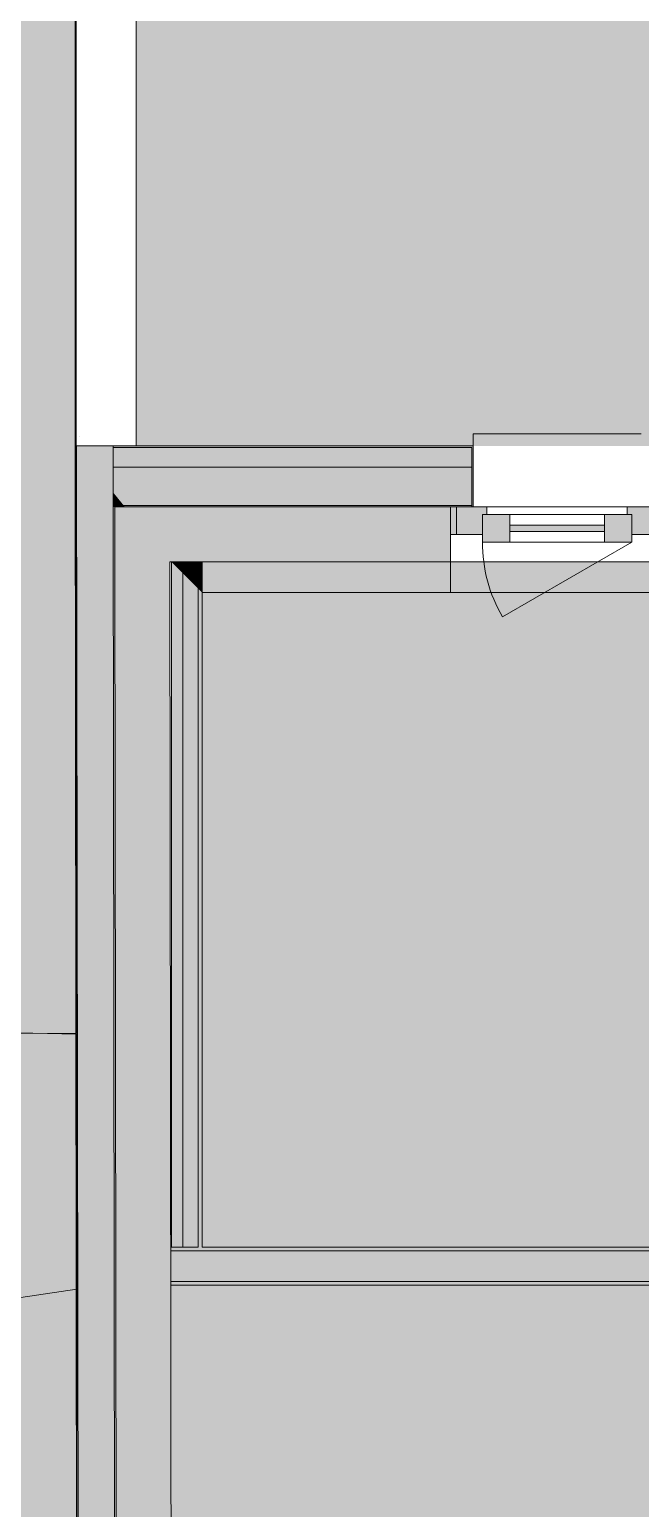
# Model space of a CAD drawing. Header units: metres. Extents: x -3.9 to 83, y -38 to 6.2.
# Drawn here: x 31.723 to 33.725, y -27.327 to -22.481 of the extents above; entities that cross this region are included whole.
import ezdxf

# ---------------------------------------------------------------- set-up
doc = ezdxf.new("R2010")
doc.units = ezdxf.units.M
doc.header["$MEASUREMENT"] = 0
doc.set_wipeout_variables(frame=1)
doc.linetypes.add('UNSICHTBAR', pattern=[0.4, 0, -0.4])
doc.linetypes.add('Wipeout_Contour', pattern=[1, 0, -1])
for name, color, linetype in [('0._Erdgeschoß PP Icon_1_0', 7, 'Continuous'), ('0._Erdgeschoß PP Icon_1_110 Wand Aussen', 7, 'Continuous'), ('0._Erdgeschoß PP Icon_1_130 Wand Innen', 7, 'Continuous'), ('0._Erdgeschoß PP Icon_1_135 Wand Vorsatzschale', 7, 'Continuous'), ('0._Erdgeschoß PP Icon_1_165 Fassadengestaltung 1 Rankgerüst', 7, 'Continuous'), ('0._Erdgeschoß PP Icon_1_725 Nachbarbebauung', 7, 'Continuous'), ('0._Erdgeschoß PP Icon_1_810 Raum', 7, 'Continuous'), ('0._Erdgeschoß PP Icon_1_Neubau_840 Baulinien', 7, 'Continuous')]:
    doc.layers.add(name, color=color, linetype=linetype)

msp = doc.modelspace()

# ---------------------------------------------------------------- wipeouts: each hides what was drawn before it
at = {"color": 254, "linetype": 'Wipeout_Contour', "lineweight": 0, "ltscale": 193.488375}
msp.add_wipeout([(28.2051, 3.5109), (28.2051, -37.8391), (52.5858, -37.8391), (52.5858, 3.5109)], dxfattribs=at).dxf.layer = '0._Erdgeschoß PP Icon_1_0'

# ---------------------------------------------------------------- next in the draw order: hatches: boundary and pattern name
at = {"layer": '0._Erdgeschoß PP Icon_1_110 Wand Aussen', "linetype": 'Continuous', "lineweight": 0, "true_color": 0x000000}
for points in [[(33.1723, -23.8454), (33.1723, -24.0454), (33.1773, -24.0454), (33.1773, -23.8454)], [(31.9976, -23.9154), (31.9297, -23.9154), (31.9977, -23.9986)], [(31.9976, -23.9154), (31.9977, -23.9986), (32.0318, -24.0404), (33.1723, -24.0404), (33.1723, -23.9154)], [(32.0027, -24.0404), (32.0027, -24.0047), (31.9977, -23.9986), (31.9977, -24.0404)], [(32.0318, -24.0404), (32.0027, -24.0047), (32.0027, -24.0404)], [(32.0027, -24.0454), (32.0027, -24.0404), (31.9977, -24.0404), (31.9977, -24.0454)], [(31.9977, -24.0454), (32.0101, -33.9302), (32.0151, -33.9302), (32.0027, -24.0454)], [(32.0359, -24.0454), (32.0318, -24.0404), (32.0027, -24.0404), (32.0027, -24.0454)], [(32.0027, -24.0454), (32.003, -24.2254), (32.183, -24.2254), (32.0359, -24.0454)], [(32.0318, -24.0404), (32.0359, -24.0454), (33.1723, -24.0454), (33.1723, -24.0404)], [(32.1827, -24.0454), (32.0359, -24.0454), (32.183, -24.2254)], [(32.1827, -24.0454), (32.183, -24.2254), (33.1023, -24.2254), (33.1023, -24.1354), (33.1023, -24.0454)], [(33.1223, -24.0454), (33.1023, -24.0454), (33.1023, -24.1354), (33.1223, -24.1354)], [(32.003, -24.2254), (32.0151, -33.9302), (32.1951, -33.93), (32.183, -24.2254)]]:
    msp.add_hatch(color=18, dxfattribs=at).paths.add_polyline_path(points)
at = {"layer": '0._Erdgeschoß PP Icon_1_110 Wand Aussen', "linetype": 'Continuous', "lineweight": 0, "true_color": 0xffffff}
for points in [[(33.1223, -24.0454), (33.1223, -24.1354), (33.2073, -24.1354), (33.2073, -24.0704), (33.2223, -24.0704), (33.2223, -24.0454)], [(33.2973, -24.0704), (33.2073, -24.0704), (33.2073, -24.1604), (33.2973, -24.1604)], [(33.6973, -24.0704), (33.6073, -24.0704), (33.6073, -24.1604), (33.6973, -24.1604)], [(33.7823, -24.1354), (33.7823, -24.0454), (33.6823, -24.0454), (33.6823, -24.0704), (33.6973, -24.0704), (33.6973, -24.1354)], [(33.6073, -24.1254), (33.6073, -24.1054), (33.2973, -24.1054), (33.2973, -24.1254)]]:
    msp.add_hatch(color=7, dxfattribs=at).paths.add_polyline_path(points)
at = {"layer": '0._Erdgeschoß PP Icon_1_130 Wand Innen', "linetype": 'Continuous', "lineweight": 0, "true_color": 0x000000}
for points in [[(35.2134, -26.4704), (32.1858, -26.4704), (32.1858, -26.4829), (35.2134, -26.4829)], [(32.1859, -26.5829), (35.2134, -26.5829), (35.2134, -26.4829), (32.1858, -26.4829)], [(32.1859, -26.5954), (35.2134, -26.5954), (35.2134, -26.5829), (32.1859, -26.5829)]]:
    msp.add_hatch(color=18, dxfattribs=at).paths.add_polyline_path(points)
at = {"layer": '0._Erdgeschoß PP Icon_1_135 Wand Vorsatzschale', "linetype": 'Continuous', "lineweight": 0, "true_color": 0x000000}
for points in [[(32.1884, -24.2254), (32.2259, -24.2629), (32.2259, -24.2254)], [(32.1884, -24.2254), (32.1884, -26.4704), (32.2259, -26.4704), (32.2259, -24.2629)], [(32.2759, -24.2254), (32.2259, -24.2254), (32.2259, -24.2629), (32.2759, -24.2629)], [(32.2884, -24.2254), (32.2759, -24.2254), (32.2759, -24.2629), (32.2884, -24.2629)], [(32.2884, -24.2629), (34.7334, -24.2629), (34.7334, -24.2254), (32.2884, -24.2254)], [(32.2259, -24.2629), (32.2759, -24.3129), (32.2759, -24.2629)], [(32.2759, -26.4704), (32.2759, -24.3129), (32.2259, -24.2629), (32.2259, -26.4704)], [(32.2884, -24.2629), (32.2759, -24.2629), (32.2759, -24.3129), (32.2884, -24.3129)], [(32.2884, -24.3129), (34.7334, -24.3129), (34.7334, -24.2629), (32.2884, -24.2629)], [(32.2759, -24.3129), (32.2884, -24.3254), (32.2884, -24.3129)], [(32.2884, -26.4704), (32.2884, -24.3254), (32.2759, -24.3129), (32.2759, -26.4704)], [(32.2884, -24.3254), (34.7334, -24.3254), (34.7334, -24.3129), (32.2884, -24.3129)]]:
    msp.add_hatch(color=18, dxfattribs=at).paths.add_polyline_path(points)
at = {"layer": '0._Erdgeschoß PP Icon_1_725 Nachbarbebauung', "linetype": 'Continuous', "lineweight": 0, "true_color": 0x1f1f1f}
for points in [[(31.8774, -25.7727), (28.2051, -25.6886), (28.2051, -27.155), (31.8779, -26.6084)], [(28.2051, -27.155), (28.2051, -37.1282), (28.7372, -37.0486), (30.5861, -36.7715), (31.8848, -36.5773), (31.8779, -26.6084)]]:
    msp.add_hatch(color=250, dxfattribs=at).paths.add_polyline_path(points)
at = {"layer": '0._Erdgeschoß PP Icon_1_810 Raum', "linetype": 'Continuous', "lineweight": 13, "true_color": 0xd9d8c9}
msp.add_hatch(color=254, dxfattribs=at).paths.add_polyline_path([(32.0728, -22.0904), (32.0725, -23.8454), (37.2034, -23.8454), (37.2034, -22.0904), (35.7734, -22.0904), (34.3734, -22.0904)])
at = {"layer": '0._Erdgeschoß PP Icon_1_810 Raum', "linetype": 'Continuous', "lineweight": 13, "true_color": 0xe8e2dc}
for points in [[(32.2884, -24.3254), (32.2884, -26.4704), (35.2134, -26.4704), (35.2134, -25.3454), (34.7334, -25.3454), (34.7334, -24.3254)], [(35.2134, -26.5954), (32.1859, -26.5954), (32.1948, -33.7504), (35.6734, -33.7504), (35.6734, -28.6004), (35.2134, -28.6004), (35.2134, -27.2454)]]:
    msp.add_hatch(color=254, dxfattribs=at).paths.add_polyline_path(points)

# ---------------------------------------------------------------- next in the draw order: linework, layer by layer
at = {"layer": '0._Erdgeschoß PP Icon_1_110 Wand Aussen', "color": 7, "linetype": 'Continuous', "lineweight": 13, "ltscale": 1000}
for p, q in [((33.7273, -23.8054), (33.1773, -23.8054)), ((33.1773, -23.8054), (33.1773, -23.8454)), ((33.1723, -23.8454), (33.1773, -23.8454)), ((33.1723, -23.8504), (33.1723, -24.0454)), ((33.1773, -23.8454), (33.1773, -23.8504)), ((33.1773, -23.8454), (33.1773, -23.8504)), ((33.1773, -23.8504), (33.1773, -23.9154)), ((33.1773, -23.8504), (33.1773, -23.9154)), ((31.9977, -23.9986), (31.9976, -23.9154)), ((31.9977, -23.9986), (31.9976, -23.9154)), ((33.1773, -23.9154), (33.1773, -24.0404)), ((33.1773, -23.9154), (33.1773, -24.0404)), ((31.9977, -23.9986), (31.9977, -24.0404)), ((31.9977, -23.9986), (31.9977, -24.0404)), ((32.0027, -24.0404), (31.9977, -24.0404)), ((31.9977, -24.0404), (31.9977, -24.0454)), ((31.9977, -24.0404), (31.9977, -24.0454)), ((31.9977, -24.0454), (32.0101, -33.9302)), ((32.0318, -24.0404), (32.0027, -24.0404)), ((33.1723, -24.0404), (32.0318, -24.0404)), ((33.1723, -24.0454), (33.1023, -24.0454)), ((33.1723, -24.0454), (33.1023, -24.0454)), ((33.1723, -24.0454), (33.1023, -24.0454)), ((33.1223, -24.0454), (33.2223, -24.0454)), ((33.1223, -24.1354), (33.1223, -24.0454)), ((33.1723, -24.0454), (33.1773, -24.0454)), ((33.1723, -24.0454), (33.1773, -24.0454)), ((33.1723, -24.0454), (33.1773, -24.0454)), ((33.1773, -24.0404), (33.1773, -24.0454)), ((33.1773, -24.0404), (33.1773, -24.0454)), ((33.2223, -24.0704), (33.2073, -24.0704)), ((33.2073, -24.0704), (33.2073, -24.1354)), ((33.2073, -24.1604), (33.2073, -24.0704)), ((33.2073, -24.0704), (33.2973, -24.0704)), ((33.2223, -24.0454), (33.6823, -24.0454)), ((33.2223, -24.0454), (33.2223, -24.0704)), ((33.2973, -24.0704), (33.6073, -24.0704)), ((33.2973, -24.0704), (33.2973, -24.1604)), ((33.6073, -24.1604), (33.6073, -24.0704)), ((33.6073, -24.0704), (33.6973, -24.0704)), ((33.6823, -24.0704), (33.6823, -24.0454)), ((33.6823, -24.0454), (33.7823, -24.0454)), ((33.6973, -24.0704), (33.6823, -24.0704)), ((33.6973, -24.1354), (33.6973, -24.0704)), ((33.6973, -24.0704), (33.6973, -24.1604)), ((33.2973, -24.1054), (33.6073, -24.1054)), ((33.6073, -24.1254), (33.2973, -24.1254)), ((33.2073, -24.1354), (33.1223, -24.1354)), ((33.2973, -24.1604), (33.2073, -24.1604)), ((33.6073, -24.1604), (33.2973, -24.1604)), ((33.6973, -24.1604), (33.6073, -24.1604)), ((33.7823, -24.1354), (33.6973, -24.1354)), ((33.1023, -24.3254), (33.1023, -24.2254)), ((33.8023, -24.3254), (33.1023, -24.3254))]:
    msp.add_line(p, q, dxfattribs=at)
at = {"layer": '0._Erdgeschoß PP Icon_1_110 Wand Aussen', "color": 7, "linetype": 'Continuous', "lineweight": 0, "ltscale": 1000}
msp.add_line((33.1723, -23.9154), (31.9976, -23.9154), dxfattribs=at)
at = {"layer": '0._Erdgeschoß PP Icon_1_110 Wand Aussen', "color": 7, "linetype": 'Continuous', "lineweight": 18, "ltscale": 1000}
for p, q in [((32.0359, -24.0454), (32.0027, -24.0454)), ((32.0027, -24.0454), (32.003, -24.2254)), ((32.0027, -24.0454), (32.003, -24.2254)), ((32.1827, -24.0454), (32.0359, -24.0454)), ((33.1023, -24.0454), (32.1827, -24.0454)), ((33.1023, -24.0454), (33.1023, -24.1354)), ((33.1023, -24.0454), (33.1023, -24.1354)), ((33.1023, -24.0454), (33.1023, -24.1354)), ((33.1023, -24.1354), (33.1023, -24.2254)), ((33.1023, -24.1354), (33.1023, -24.2254)), ((32.003, -24.2254), (32.0151, -33.9302))]:
    msp.add_line(p, q, dxfattribs=at)
at = {"layer": '0._Erdgeschoß PP Icon_1_110 Wand Aussen', "color": 8, "linetype": 'Continuous', "lineweight": 0, "ltscale": 1000}
msp.add_line((33.6973, -24.1604), (33.2729, -24.4054), dxfattribs=at)
at = {"layer": '0._Erdgeschoß PP Icon_1_110 Wand Aussen', "color": 7, "linetype": 'Continuous', "lineweight": 13, "ltscale": 1000, "flags": 128}
msp.add_lwpolyline([(33.1223, -24.0454), (33.1023, -24.0454), (33.1023, -24.1354), (33.1223, -24.1354)], close=True, dxfattribs=at)
at = {"layer": '0._Erdgeschoß PP Icon_1_110 Wand Aussen', "color": 7, "linetype": 'Continuous', "lineweight": 18, "ltscale": 1000, "flags": 128}
for points in [[(32.183, -24.2254), (33.1023, -24.2254)], [(32.1951, -33.93), (32.183, -24.2254)]]:
    msp.add_lwpolyline(points, dxfattribs=at)
at = {"layer": '0._Erdgeschoß PP Icon_1_110 Wand Aussen', "color": 8, "linetype": 'Continuous', "lineweight": 0, "ltscale": 1000}
msp.add_arc((33.6973, -24.1604), 0.49, 180, 210, dxfattribs=at)
at = {"layer": '0._Erdgeschoß PP Icon_1_130 Wand Innen', "color": 7, "linetype": 'Continuous', "lineweight": 18, "ltscale": 1000}
for p, q in [((35.2134, -26.4829), (32.1858, -26.4829)), ((32.1859, -26.5829), (35.2134, -26.5829))]:
    msp.add_line(p, q, dxfattribs=at)
at = {"layer": '0._Erdgeschoß PP Icon_1_130 Wand Innen', "color": 7, "linetype": 'Continuous', "lineweight": 18, "ltscale": 1000, "flags": 128}
for points in [[(32.2759, -26.4704), (32.1858, -26.4704)], [(32.1858, -26.4829), (32.1858, -26.4704)], [(32.1859, -26.5829), (32.1858, -26.4829)], [(35.2134, -26.4704), (32.2884, -26.4704)], [(32.1859, -26.5954), (32.1859, -26.5829)], [(32.1859, -26.5954), (35.2134, -26.5954)]]:
    msp.add_lwpolyline(points, dxfattribs=at)
at = {"layer": '0._Erdgeschoß PP Icon_1_135 Wand Vorsatzschale', "color": 7, "linetype": 'Continuous', "lineweight": 18, "ltscale": 1000}
for p, q in [((32.2259, -24.2629), (32.2259, -24.2254)), ((32.2759, -24.2629), (32.2759, -24.2254)), ((32.2884, -24.2629), (32.2884, -24.2254)), ((32.2884, -24.2629), (32.2884, -24.2254)), ((32.2259, -24.2629), (32.2259, -26.4704)), ((32.2759, -24.3129), (32.2759, -24.2629)), ((32.2884, -24.3129), (32.2884, -24.2629)), ((32.2884, -24.3129), (32.2884, -24.2629)), ((32.2759, -26.4704), (32.2759, -24.3129)), ((32.2884, -24.3129), (32.2884, -24.3254)), ((32.2884, -24.3129), (32.2884, -24.3254))]:
    msp.add_line(p, q, dxfattribs=at)
at = {"layer": '0._Erdgeschoß PP Icon_1_135 Wand Vorsatzschale', "color": 7, "linetype": 'Continuous', "lineweight": 18, "ltscale": 1000, "flags": 128}
for points in [[(32.1884, -24.2254), (32.2259, -24.2254)], [(32.1884, -24.2254), (32.1884, -26.4704)], [(32.2259, -24.2254), (32.2759, -24.2254)], [(32.2759, -24.2254), (32.2884, -24.2254)], [(34.7334, -24.2254), (32.2884, -24.2254)], [(32.2884, -24.3254), (34.7334, -24.3254)], [(32.2884, -26.4704), (32.2884, -24.3254)], [(32.2259, -26.4704), (32.1884, -26.4704)], [(32.2759, -26.4704), (32.2259, -26.4704)]]:
    msp.add_lwpolyline(points, dxfattribs=at)
at = {"layer": '0._Erdgeschoß PP Icon_1_725 Nachbarbebauung', "color": 8, "linetype": 'Continuous', "lineweight": 13, "ltscale": 1000, "flags": 128}
for points in [[(28.2051, -27.155), (31.8779, -26.6084), (31.8774, -25.7727), (28.2051, -25.6886)], [(28.2051, -37.1281), (30.5861, -36.7715), (28.7372, -37.0486), (31.8848, -36.5773), (31.8779, -26.6084), (28.2051, -27.155)]]:
    msp.add_lwpolyline(points, dxfattribs=at)

# ---------------------------------------------------------------- next in the draw order: wipeouts: each hides what was drawn before it
at = {"color": 254, "linetype": 'Wipeout_Contour', "lineweight": 0, "ltscale": 296.780186}
msp.add_wipeout([(31.8736, -17.6204), (31.8725, -23.8454), (32.0725, -23.8454), (32.0736, -17.7497), (32.0634, -17.7497), (32.0634, -17.6397), (32.0736, -17.6397), (32.0736, -17.6204)], dxfattribs=at).dxf.layer = '0._Erdgeschoß PP Icon_1_0'

# ---------------------------------------------------------------- next in the draw order: hatches: boundary and pattern name
at = {"layer": '0._Erdgeschoß PP Icon_1_110 Wand Aussen', "linetype": 'Continuous', "lineweight": 0, "true_color": 0x000000}
for points in [[(31.8775, -23.8454), (31.8725, -23.8454), (31.8766, -23.8504)], [(31.8725, -23.8454), (31.8851, -33.9304), (31.8901, -33.9304), (31.8775, -23.8515)], [(31.8775, -23.8504), (31.9975, -23.8504), (31.9975, -23.8454), (31.8775, -23.8454)], [(31.8775, -23.8515), (31.9297, -23.9154), (31.9976, -23.9154), (31.9975, -23.8504), (31.8775, -23.8504)], [(31.8775, -23.8515), (31.8901, -33.9304), (32.0101, -33.9302), (31.9977, -23.9986)], [(31.9975, -23.8454), (31.9975, -23.8504), (33.1723, -23.8504), (33.1723, -23.8454)], [(31.9975, -23.8504), (31.9976, -23.9154), (33.1723, -23.9154), (33.1723, -23.8504)]]:
    msp.add_hatch(color=18, dxfattribs=at).paths.add_polyline_path(points)
at = {"layer": '0._Erdgeschoß PP Icon_1_725 Nachbarbebauung', "linetype": 'Continuous', "lineweight": 0, "true_color": 0x1f1f1f}
msp.add_hatch(color=250, dxfattribs=at).paths.add_polyline_path([(31.8283, -4.6289), (28.2051, -4.6189), (28.2051, -25.6899), (31.6918, -25.7699), (31.8774, -25.771), (31.8711, -16.7451), (31.8748, -14.7535)])

# ---------------------------------------------------------------- next in the draw order: linework, layer by layer
at = {"layer": '0._Erdgeschoß PP Icon_1_110 Wand Aussen', "color": 7, "linetype": 'Continuous', "lineweight": 13, "ltscale": 1000}
for p, q in [((31.8775, -23.8504), (31.8775, -23.8454)), ((31.8775, -23.8515), (31.8775, -23.8504)), ((31.8775, -23.8515), (31.8901, -33.9304)), ((31.9975, -23.8504), (31.9975, -23.8454)), ((31.9975, -23.8504), (31.9975, -23.8454)), ((33.1723, -23.8504), (31.9975, -23.8504)), ((31.9976, -23.9154), (31.9975, -23.8504)), ((31.9976, -23.9154), (31.9975, -23.8504))]:
    msp.add_line(p, q, dxfattribs=at)
at = {"layer": '0._Erdgeschoß PP Icon_1_110 Wand Aussen', "color": 7, "linetype": 'Continuous', "lineweight": 18, "ltscale": 1000, "flags": 128}
for points in [[(31.8736, -17.6204), (31.8725, -23.8454)], [(32.0725, -23.8454), (32.0736, -17.7497)], [(31.8725, -23.8454), (32.0725, -23.8454)]]:
    msp.add_lwpolyline(points, dxfattribs=at)
at = {"layer": '0._Erdgeschoß PP Icon_1_110 Wand Aussen', "color": 7, "linetype": 'Continuous', "lineweight": 13, "ltscale": 1000, "flags": 128}
for points in [[(31.8725, -23.8454), (31.8775, -23.8454)], [(31.8725, -23.8454), (31.8851, -33.9304)], [(31.8775, -23.8454), (31.9975, -23.8454)], [(33.1723, -23.8454), (31.9975, -23.8454)]]:
    msp.add_lwpolyline(points, dxfattribs=at)
at = {"layer": '0._Erdgeschoß PP Icon_1_165 Fassadengestaltung 1 Rankgerüst', "color": 7, "linetype": 'Continuous', "lineweight": 18, "ltscale": 1000}
for p, q in [((31.8857, -23.8153), (31.8856, -23.8154)), ((31.8856, -23.8154), (31.8857, -23.8154)), ((31.8857, -23.8154), (31.8857, -23.8153)), ((31.8857, -23.8153), (31.8857, -23.8155)), ((31.8857, -23.8155), (31.8858, -23.8153)), ((31.8858, -23.8153), (31.8857, -23.8155)), ((31.8857, -23.8155), (31.8858, -23.8154)), ((31.8858, -23.8154), (31.8858, -23.8154))]:
    msp.add_line(p, q, dxfattribs=at)
at = {"layer": '0._Erdgeschoß PP Icon_1_725 Nachbarbebauung', "color": 8, "linetype": 'Continuous', "lineweight": 13, "ltscale": 1000, "flags": 128}
msp.add_lwpolyline([(28.2051, -25.6899), (31.6918, -25.7699), (31.8774, -25.771), (31.8711, -16.7451), (31.8748, -14.7535), (31.8283, -4.6289), (28.2051, -4.6189)], dxfattribs=at)
at = {"layer": '0._Erdgeschoß PP Icon_1_Neubau_840 Baulinien', "color": 254, "linetype": 'UNSICHTBAR', "lineweight": 13, "ltscale": 1000, "true_color": 0xe3e3e3, "flags": 128}
msp.add_lwpolyline([(31.8184, -2.5506), (50.8034, -2.5516), (50.7764, -13.9955), (50.7218, -22.1207), (50.667, -33.8784), (31.8848, -36.5773), (31.8748, -14.7535)], close=True, dxfattribs=at)

doc.saveas('drawing.dxf')
